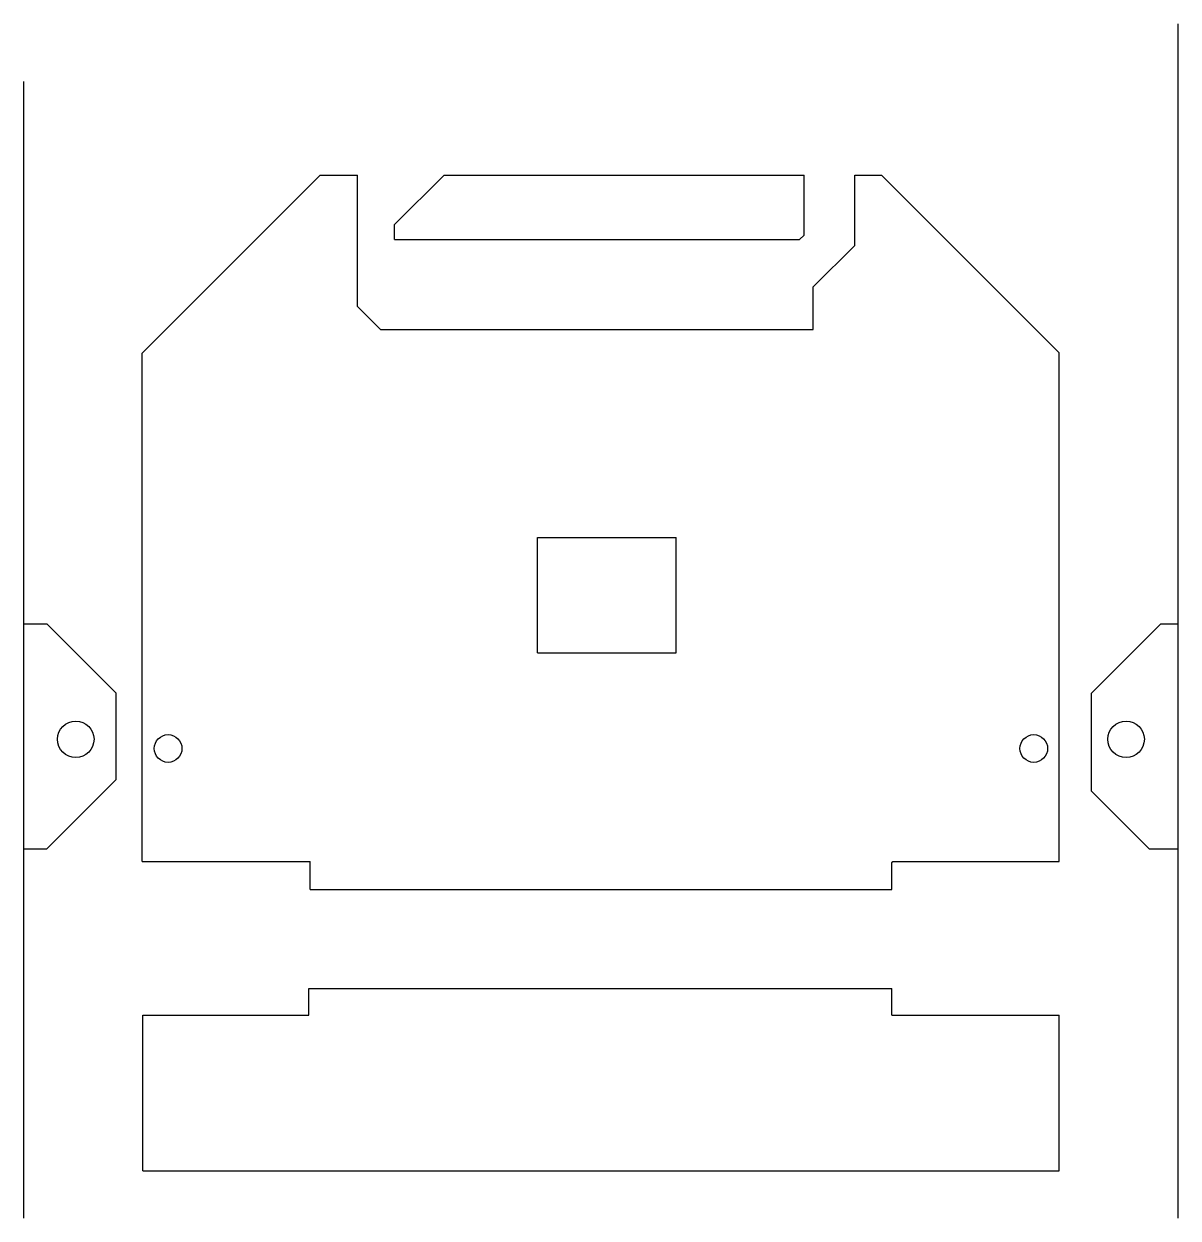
# Model space of a CAD drawing. Header units: millimetres. Extents: x 46 to 146, y 82 to 186.
import ezdxf

# ---------------------------------------------------------------- set-up
doc = ezdxf.new("R2010")
doc.units = ezdxf.units.MM
doc.layers.add('Mechanical21', color=56, linetype='Continuous')

msp = doc.modelspace()

# ---------------------------------------------------------------- linework, layer by layer
at = {"layer": 'Mechanical21'}
for p, q in [((146.32, 82.35), (146.32, 185.85)), ((46.33, 82.35), (46.33, 180.85)), ((56.57, 157.32), (72, 172.75)), ((72, 172.75), (75.23, 172.75)), ((75.23, 161.35), (75.23, 172.75)), ((78.42, 168.45), (82.73, 172.75)), ((82.73, 172.75), (113.92, 172.75)), ((113.92, 167.55), (113.92, 172.75)), ((118.32, 166.65), (118.32, 172.75)), ((118.32, 172.75), (120.62, 172.75)), ((120.62, 172.75), (136.02, 157.35)), ((78.42, 167.15), (78.42, 168.45)), ((78.42, 167.15), (113.52, 167.15)), ((113.52, 167.15), (113.92, 167.55)), ((114.72, 163.05), (118.32, 166.65)), ((114.72, 159.35), (114.72, 163.05)), ((75.23, 161.35), (77.23, 159.35)), ((77.23, 159.35), (114.72, 159.35)), ((56.57, 113.25), (56.57, 157.32)), ((136.02, 113.25), (136.02, 157.35)), ((90.83, 131.35), (90.83, 141.35)), ((90.83, 141.35), (102.83, 141.35)), ((102.83, 131.35), (102.83, 141.35)), ((46.33, 133.85), (48.32, 133.85)), ((48.32, 133.85), (54.32, 127.85)), ((138.82, 127.85), (144.82, 133.85)), ((144.82, 133.85), (146.32, 133.85)), ((90.83, 131.35), (102.83, 131.35)), ((54.32, 120.35), (54.32, 127.85)), ((138.82, 119.35), (138.82, 127.85)), ((48.32, 114.35), (54.32, 120.35)), ((138.82, 119.35), (143.82, 114.35)), ((46.33, 114.35), (48.32, 114.35)), ((143.82, 114.35), (146.32, 114.35)), ((56.57, 113.25), (64.17, 113.25)), ((64.17, 113.25), (71.12, 113.25)), ((71.12, 112.03), (71.12, 113.25)), ((121.52, 113.15), (121.62, 113.25)), ((121.52, 112.35), (121.52, 113.15)), ((121.62, 113.25), (128.22, 113.25)), ((128.22, 113.25), (136.02, 113.25)), ((71.12, 110.83), (71.12, 112.03)), ((121.52, 110.83), (121.52, 112.35)), ((71.12, 110.83), (121.52, 110.83)), ((71.02, 102.25), (121.52, 102.25)), ((71.02, 99.95), (71.02, 102.25)), ((121.52, 99.95), (121.52, 102.25)), ((56.62, 86.45), (56.62, 99.95)), ((56.62, 99.95), (69.12, 99.95)), ((69.12, 99.95), (71.02, 99.95)), ((121.52, 99.95), (136.02, 99.95)), ((136.02, 86.45), (136.02, 99.95)), ((56.62, 86.45), (136.02, 86.45))]:
    msp.add_line(p, q, dxfattribs=at)
for centre, radius in [((50.82, 123.85), 1.58), ((141.82, 123.85), 1.58), ((58.82, 123.05), 1.2), ((133.82, 123.05), 1.2)]:
    msp.add_circle(centre, radius, dxfattribs=at)

doc.saveas('drawing.dxf')
